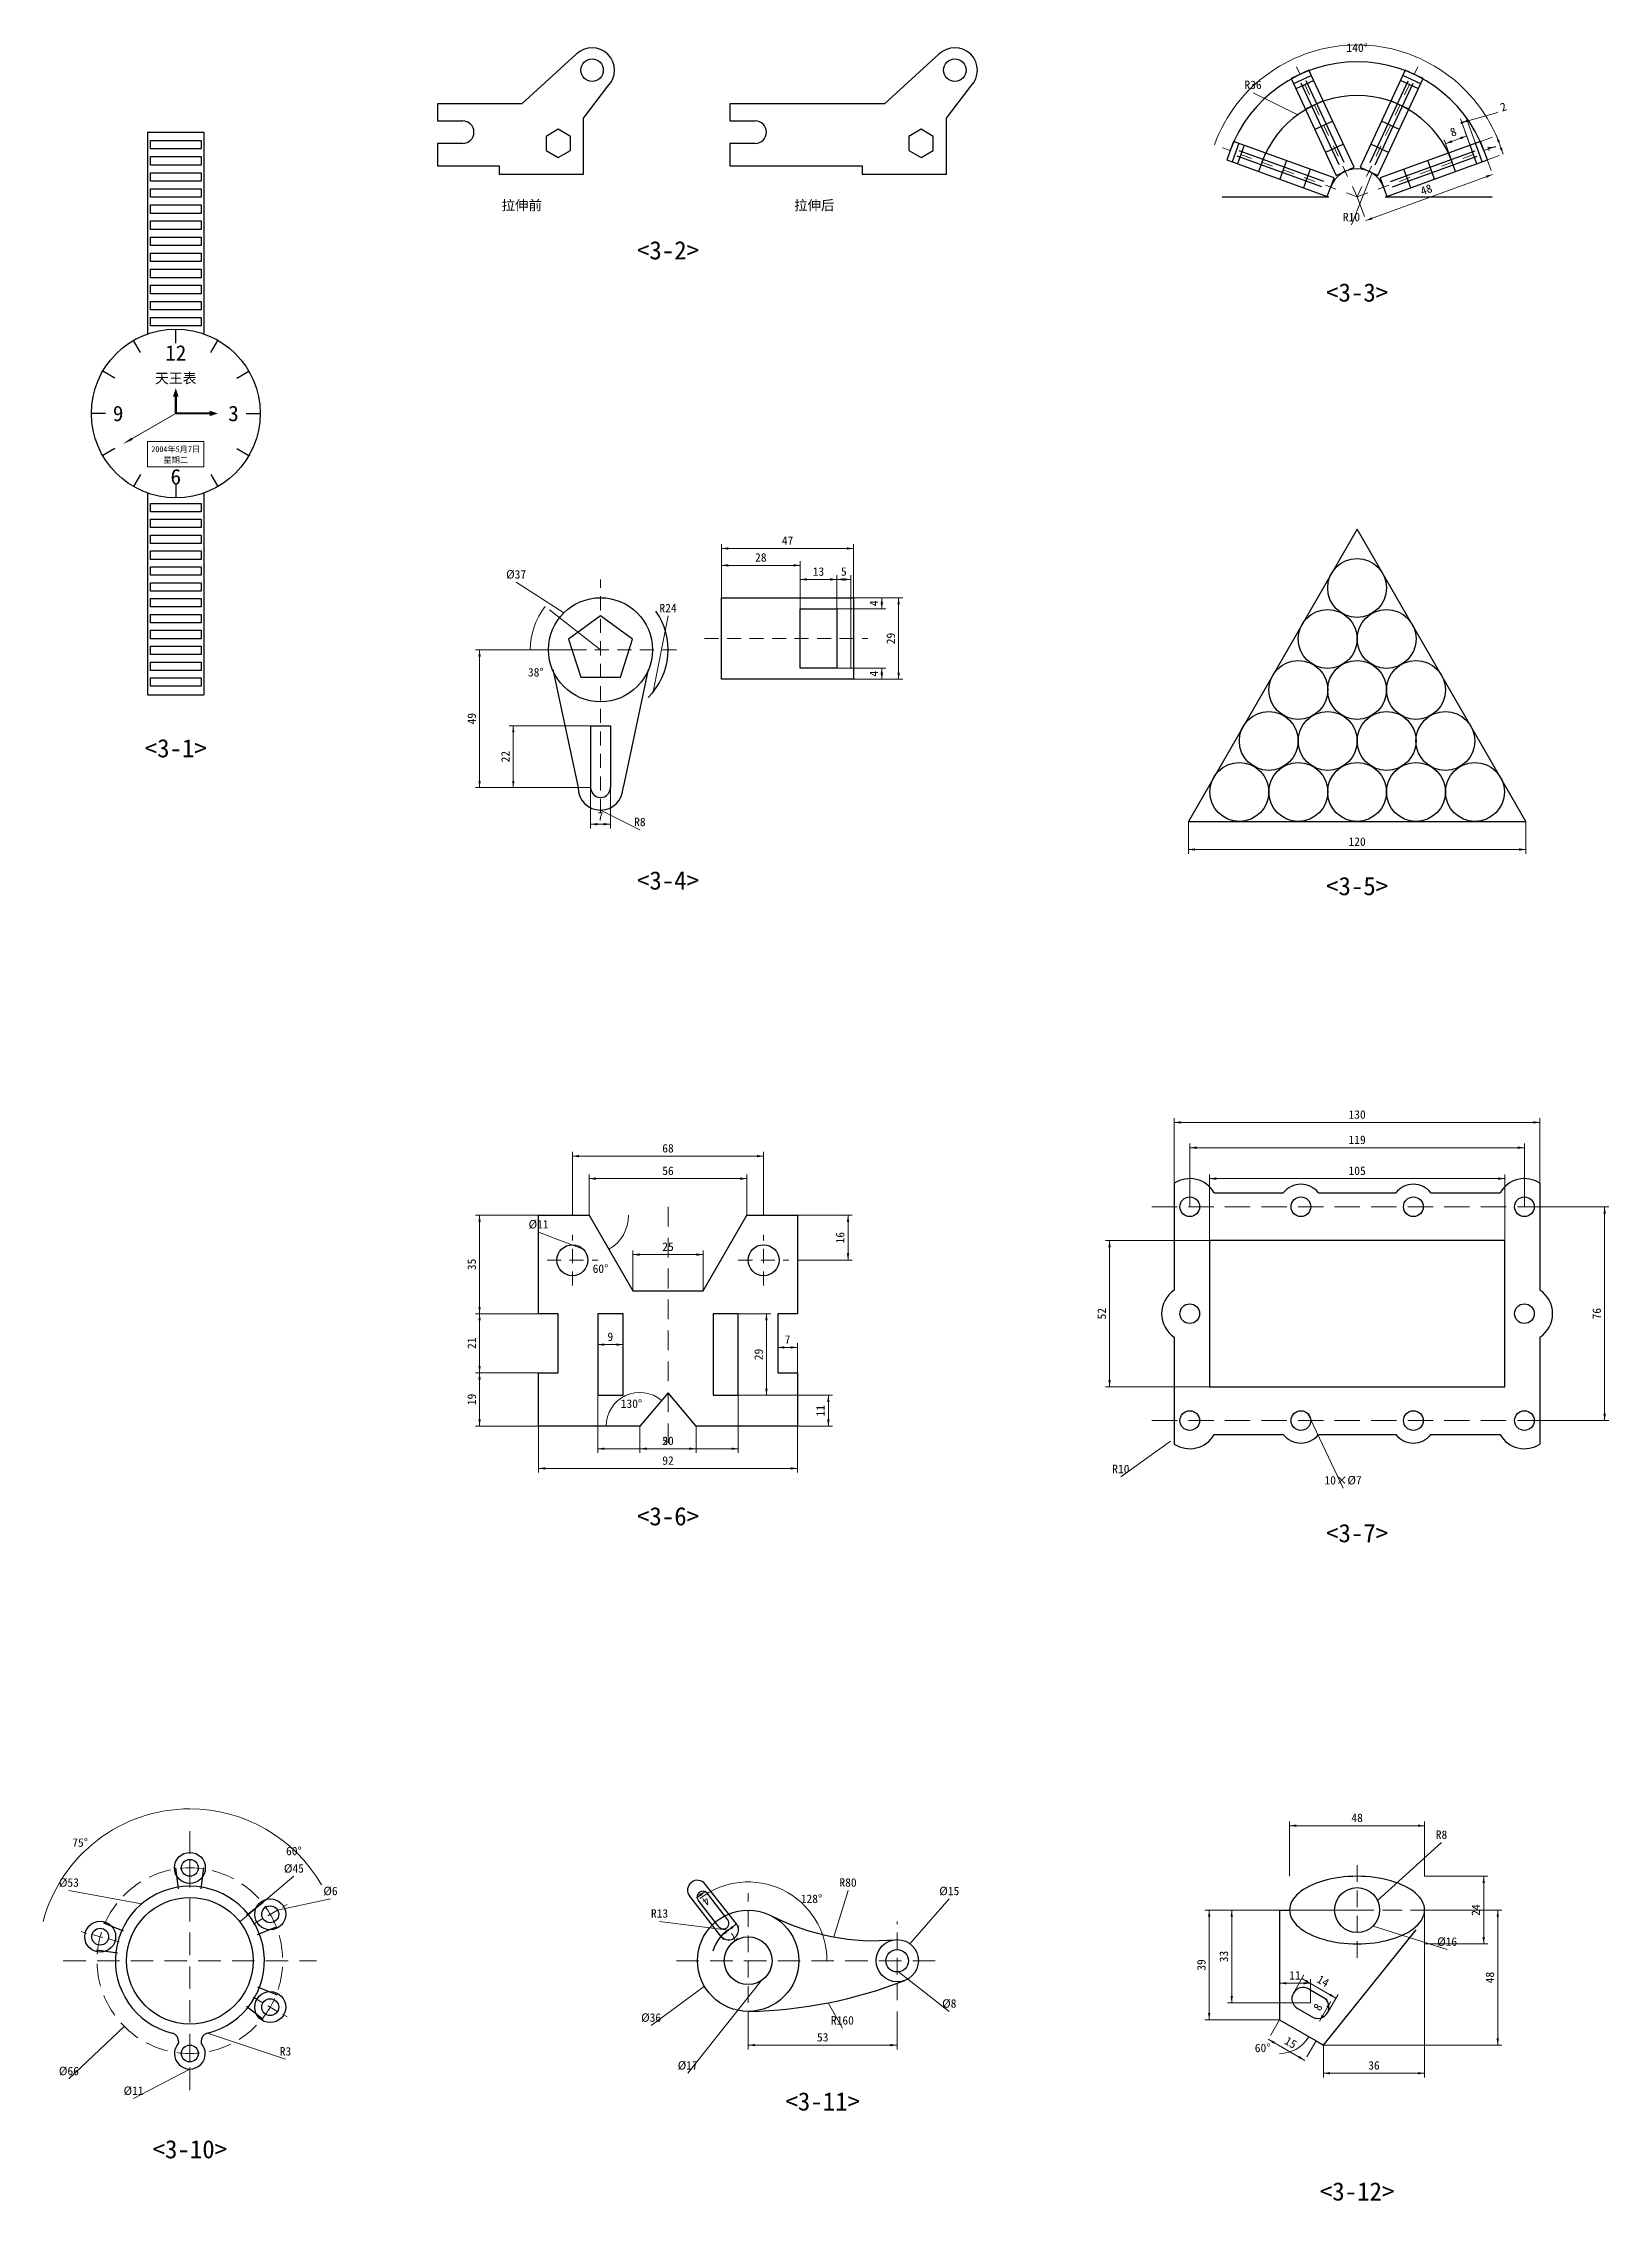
# Model space of a CAD drawing. Header units: millimetres. Extents: x -77 to 480, y -635 to 132.
import ezdxf
from ezdxf.enums import TextEntityAlignment as Align

# ---------------------------------------------------------------- set-up
doc = ezdxf.new("R2010")
doc.units = ezdxf.units.MM
for name, color, linetype, lineweight in [('3-1_DETAIL', 7, 'Continuous', 18), ('3-1_POINTER_FILL', 7, 'Continuous', 0), ('3-1_TEXT', 7, 'Continuous', 18), ('EX_3-10_CEN', 7, 'Continuous', 13), ('EX_3-10_DIM', 7, 'Continuous', 13), ('EX_3-10_OBJ', 7, 'Continuous', 25), ('EX_3-11_CEN', 7, 'Continuous', 13), ('EX_3-11_DIM', 7, 'Continuous', 13), ('EX_3-11_OBJ', 7, 'Continuous', 25), ('EX_3-12_CEN', 7, 'Continuous', 13), ('EX_3-12_DIM', 7, 'Continuous', 13), ('EX_3-12_OBJ', 7, 'Continuous', 25), ('EX_3-2_DIM', 7, 'Continuous', 13), ('EX_3-2_OBJ', 7, 'Continuous', 25), ('EX_3-3_CEN', 7, 'Continuous', 13), ('EX_3-3_DIM', 7, 'Continuous', 13), ('EX_3-3_OBJ', 7, 'Continuous', 25), ('EX_3-4_CEN', 7, 'Continuous', 13), ('EX_3-4_DIM', 7, 'Continuous', 13), ('EX_3-4_OBJ', 7, 'Continuous', 25), ('EX_3-5_DIM', 7, 'Continuous', 13), ('EX_3-5_OBJ', 7, 'Continuous', 25), ('EX_3-6_CEN', 7, 'Continuous', 13), ('EX_3-6_DIM', 7, 'Continuous', 13), ('EX_3-6_OBJ', 7, 'Continuous', 25), ('EX_3-7_CEN', 7, 'Continuous', 13), ('EX_3-7_DIM', 7, 'Continuous', 13), ('EX_3-7_OBJ', 7, 'Continuous', 25), ('EX_LABEL', 7, 'Continuous', 25)]:
    doc.layers.add(name, color=color, linetype=linetype, lineweight=lineweight)
doc.styles.add('CJK', font='simsun.ttc')

msp = doc.modelspace()

# ---------------------------------------------------------------- linework, layer by layer
for p, q in [((-40, 100), (-40, 28.28)), ((-40, 100), (-20, 100)), ((-20, 100), (-20, 28.28)), ((-42.5, 21.65), (-45, 25.98)), ((-30, 25), (-30, 30)), ((-17.5, 21.65), (-15, 25.98)), ((-51.65, 12.5), (-55.98, 15)), ((-8.35, 12.5), (-4.02, 15)), ((-55, 0), (-60, 0)), ((-5, 0), (0, 0)), ((-51.65, -12.5), (-55.98, -15)), ((-8.35, -12.5), (-4.02, -15)), ((-42.5, -21.65), (-45, -25.98)), ((-17.5, -21.65), (-15, -25.98)), ((-40, -28.28), (-40, -100)), ((-30, -25), (-30, -30)), ((-20, -28.28), (-20, -100)), ((-40, -100), (-20, -100))]:
    msp.add_line(p, q)
for points in [[(-39, 97), (-21, 97), (-21, 94), (-39, 94)], [(-39, 91.28), (-21, 91.28), (-21, 88.28), (-39, 88.28)], [(-39, 85.56), (-21, 85.56), (-21, 82.56), (-39, 82.56)], [(-39, 79.85), (-21, 79.85), (-21, 76.85), (-39, 76.85)], [(-39, 74.13), (-21, 74.13), (-21, 71.13), (-39, 71.13)], [(-39, 68.41), (-21, 68.41), (-21, 65.41), (-39, 65.41)], [(-39, 62.69), (-21, 62.69), (-21, 59.69), (-39, 59.69)], [(-39, 56.97), (-21, 56.97), (-21, 53.97), (-39, 53.97)], [(-39, 51.26), (-21, 51.26), (-21, 48.26), (-39, 48.26)], [(-39, 45.54), (-21, 45.54), (-21, 42.54), (-39, 42.54)], [(-39, 39.82), (-21, 39.82), (-21, 36.82), (-39, 36.82)], [(-39, 34.1), (-21, 34.1), (-21, 31.1), (-39, 31.1)], [(-20.98, -34.96), (-38.98, -34.96), (-38.98, -31.96), (-20.98, -31.96)], [(-20.98, -40.6), (-38.98, -40.6), (-38.98, -37.6), (-20.98, -37.6)], [(-20.98, -46.24), (-38.98, -46.24), (-38.98, -43.24), (-20.98, -43.24)], [(-20.98, -51.88), (-38.98, -51.88), (-38.98, -48.88), (-20.98, -48.88)], [(-20.98, -57.52), (-38.98, -57.52), (-38.98, -54.52), (-20.98, -54.52)], [(-20.98, -63.16), (-38.98, -63.16), (-38.98, -60.16), (-20.98, -60.16)], [(-20.98, -68.8), (-38.98, -68.8), (-38.98, -65.8), (-20.98, -65.8)], [(-20.98, -74.44), (-38.98, -74.44), (-38.98, -71.44), (-20.98, -71.44)], [(-20.98, -80.08), (-38.98, -80.08), (-38.98, -77.08), (-20.98, -77.08)], [(-20.98, -85.72), (-38.98, -85.72), (-38.98, -82.72), (-20.98, -82.72)], [(-20.98, -91.36), (-38.98, -91.36), (-38.98, -88.36), (-20.98, -88.36)], [(-20.98, -97), (-38.98, -97), (-38.98, -94), (-20.98, -94)]]:
    msp.add_lwpolyline(points, close=True)
for points in [[(-30, 0, 0.9, 0.9, 0), (-30, 6, 2, 0, 0), (-30, 9, 0, 0, 0)], [(-30, 0, 0.3, 0.3, 0), (-45.59, -9, 0.9, 0, 0), (-48.85, -10.88, 0, 0, 0)], [(-30, 0, 0.7, 0.7, 0), (-18, 0, 2, 0, 0), (-15, 0, 0, 0, 0)]]:
    msp.add_lwpolyline(points, format="xyseb")
msp.add_circle((-30, 0), 30)
at = {"layer": '3-1_DETAIL'}
msp.add_lwpolyline([(-40, -10), (-20, -10), (-20, -19), (-40, -19)], close=True, dxfattribs=at)
at = {"layer": '3-1_POINTER_FILL'}
for points in [[(-31, 6), (-30, 9), (-29, 6), (-30, 9)], [(-29.93, -0.13), (-45.51, -9.13), (-30.07, 0.13), (-45.66, -8.87)], [(-30.45, 0), (-30.45, 6), (-29.55, 0), (-29.55, 6)], [(-30, 0.35), (-18, 0.35), (-30, -0.35), (-18, -0.35)], [(-18, 1), (-15, 0), (-18, -1), (-15, 0)], [(-45.36, -9.39), (-48.85, -10.88), (-45.81, -8.61), (-48.85, -10.88)]]:
    msp.add_solid(points, dxfattribs=at)
at = {"layer": 'EX_3-10_CEN'}
for p, q in [((-25, -512), (-25, -504)), ((-25, -512), (-25, -510)), ((-25, -518), (-25, -514)), ((-25, -524), (-25, -516)), ((-25, -524), (-25, -520)), ((-25, -536), (-25, -528)), ((-2.48, -537), (0.98, -535)), ((2.71, -534), (6.18, -532)), ((7.91, -531), (9.64, -530)), ((-61.71, -540.16), (-63.64, -539.65)), ((-55.91, -541.72), (-59.77, -540.68)), ((-50.11, -543.27), (-53.98, -542.24)), ((-25, -548), (-25, -540)), ((-70, -550), (-62, -550)), ((-58, -550), (-50, -550)), ((-46, -550), (-38, -550)), ((-34, -550), (-26, -550)), ((-25, -560), (-25, -552)), ((-22, -550), (-14, -550)), ((-10, -550), (-2, -550)), ((2, -550), (10, -550)), ((14, -550), (20, -550)), ((-25, -572), (-25, -564)), ((-2.48, -563), (0.98, -565)), ((2.71, -566), (6.18, -568)), ((7.91, -569), (9.64, -570)), ((-25, -576), (-25, -580)), ((-25, -584), (-25, -576)), ((-25, -582), (-25, -586)), ((-25, -588), (-25, -590)), ((-25, -596), (-25, -588))]:
    msp.add_line(p, q, dxfattribs=at)
for start, end in [(102, 116), (82, 96), (62, 76), (122, 136), (42, 56), (142, 156), (22, 36), (162, 176), (2, 16), (182, 196), (342, 356), (202, 216), (322, 336), (222, 236), (302, 316), (242, 256), (262, 276), (282, 296)]:
    msp.add_arc((-25, -550), 33, start, end, dxfattribs=at)
at = {"layer": 'EX_3-10_DIM'}
for p, q in [((-7.24, -536.19), (12, -520)), ((-42.16, -529.81), (-68, -525)), ((6.19, -532.02), (25, -528)), ((-48.33, -573.33), (-68, -592)), ((-18.71, -575.74), (9, -585)), ((-25, -588.5), (-45, -599))]:
    msp.add_line(p, q, dxfattribs=at)
for start, end in [(90, 165), (30, 90)]:
    msp.add_arc((-25, -550), 54, start, end, dxfattribs=at)
at = {"layer": 'EX_3-10_OBJ'}
for p, q in [((-29, -524.5), (-30, -517)), ((-21, -524.5), (-20, -517)), ((-4.92, -533.79), (1.08, -529.17)), ((-48.6, -539.54), (-55.58, -536.63)), ((-0.92, -540.71), (6.08, -537.83)), ((-50.67, -547.26), (-58.17, -546.29)), ((-0.92, -559.29), (6.08, -562.17)), ((-4.92, -566.21), (1.08, -570.83)), ((-29, -578.66), (-29, -579.23)), ((-21, -578.66), (-21, -579.23))]:
    msp.add_line(p, q, dxfattribs=at)
for centre, radius in [((-25, -517), 5.5), ((-25, -517), 3), ((-25, -550), 22.5), ((3.58, -533.5), 5.5), ((-56.88, -541.46), 5.5), ((3.58, -533.5), 3), ((-56.88, -541.46), 3), ((3.58, -566.5), 5.5), ((3.58, -566.5), 3), ((-25, -583), 3)]:
    msp.add_circle(centre, radius, dxfattribs=at)
for centre, radius, start, end in [((-25, -550), 26.5, -76.27346, 256.27346), ((-32, -578.66), 3, 0, 76.27346), ((-25, -583), 5.5, 136.65824, 403.34176), ((-18, -578.66), 3, 103.72654, 180)]:
    msp.add_arc(centre, radius, start, end, dxfattribs=at)
at = {"layer": 'EX_3-11_CEN'}
for p, q in [((173.5, -529), (173.5, -526)), ((173.5, -538), (173.5, -532)), ((226.5, -537), (226.5, -536)), ((173.5, -547), (173.5, -541)), ((226.5, -546), (226.5, -540)), ((148, -550), (156, -550)), ((160, -550), (168, -550)), ((172, -550), (180, -550)), ((173.5, -556), (173.5, -550)), ((184, -550), (192, -550)), ((196, -550), (204, -550)), ((208, -550), (216, -550)), ((220, -550), (228, -550)), ((226.5, -555), (226.5, -549)), ((232, -550), (240, -550)), ((173.5, -565), (173.5, -559)), ((226.5, -564), (226.5, -558)), ((173.5, -574), (173.5, -568))]:
    msp.add_line(p, q, dxfattribs=at)
at = {"layer": 'EX_3-11_DIM'}
for p, q in [((158.27, -525.25), (155.11, -527.72)), ((159.42, -533.23), (156.04, -528.9)), ((162.58, -530.77), (159.19, -526.43)), ((203.9, -541.56), (209, -525)), ((231, -544), (245, -528)), ((166.37, -539.13), (142, -536)), ((158.24, -534.15), (164.71, -542.43)), ((163.76, -529.85), (170.22, -538.12)), ((169.3, -536.94), (163.78, -541.25)), ((157.93, -559.04), (139, -573)), ((178.1, -557.15), (152, -590)), ((227, -553.97), (245, -568)), ((201.99, -564.96), (207, -574)), ((173.5, -568), (173.5, -581.5)), ((226.5, -568), (226.5, -581.5)), ((173.5, -580), (226.5, -580))]:
    msp.add_line(p, q, dxfattribs=at)
msp.add_arc((173.5, -550), 28, 0, 128, dxfattribs=at)
for points in [[(155.11, -527.72), (157.27, -526.57), (156.74, -525.9)], [(158.27, -525.25), (156.11, -526.4), (156.64, -527.07)], [(163.78, -541.25), (165.94, -540.1), (165.41, -539.43)], [(169.3, -536.94), (167.15, -538.08), (167.67, -538.75)], [(173.5, -580), (175.9, -580.42), (175.9, -579.58)], [(226.5, -580), (224.1, -579.58), (224.1, -580.42)]]:
    msp.add_solid(points, dxfattribs=at)
at = {"layer": 'EX_3-11_OBJ'}
for p, q in [((163.78, -541.25), (152.7, -527.06)), ((163.12, -537.96), (155.73, -528.5)), ((169.3, -536.94), (158.22, -522.75)), ((166.27, -535.5), (158.88, -526.04))]:
    msp.add_line(p, q, dxfattribs=at)
for centre, radius in [((173.5, -550), 18), ((173.5, -550), 8.5), ((226.5, -550), 7.5), ((226.5, -550), 4)]:
    msp.add_circle(centre, radius, dxfattribs=at)
for centre, radius, start, end in [((155.46, -524.91), 3.5, 38, 218), ((157.31, -527.27), 2, 38, 218), ((164.69, -536.73), 2, 218, 398), ((218.38, -462.88), 80, -117.25221, -84.672), ((173.5, -550), 13, 115, 165), ((166.54, -539.09), 3.5, 218, 398), ((170.83, -408.03), 160, -88.92174, -68.58851)]:
    msp.add_arc(centre, radius, start, end, dxfattribs=at)
at = {"layer": 'EX_3-12_CEN'}
for p, q in [((390, -522), (390, -516)), ((390, -531), (390, -525)), ((359, -532), (366, -532)), ((369, -532), (376, -532)), ((379, -532), (386, -532)), ((389, -532), (396, -532)), ((390, -540), (390, -534)), ((399, -532), (406, -532)), ((409, -532), (416, -532)), ((419, -532), (421, -532)), ((390, -549), (390, -543))]:
    msp.add_line(p, q, dxfattribs=at)
at = {"layer": 'EX_3-12_DIM'}
for p, q in [((366, -520), (366, -500.5)), ((366, -502), (414, -502)), ((414, -520), (414, -500.5)), ((397.24, -528.59), (420, -508)), ((414, -520), (436.5, -520)), ((435, -544), (435, -520)), ((362.41, -532), (335.91, -532)), ((337.41, -571), (337.41, -532)), ((390, -532), (343.91, -532)), ((345.41, -565), (345.41, -532)), ((414, -532), (441.5, -532)), ((414, -532), (414, -591.5)), ((440, -580), (440, -532)), ((395.66, -537.66), (422, -546)), ((414, -544), (436.5, -544)), ((362.41, -565), (362.41, -556.5)), ((362.41, -558), (373.41, -558)), ((367.35, -561.5), (371.1, -555)), ((370.35, -556.3), (382.47, -563.3)), ((373.41, -565), (373.41, -556.5)), ((373.41, -565), (343.91, -565)), ((375.41, -561.54), (379.31, -563.79)), ((376.61, -571.46), (380.61, -564.54)), ((379.47, -568.5), (383.22, -562)), ((362.41, -571), (335.91, -571)), ((362.41, -571), (359.16, -576.63)), ((371.41, -568.46), (375.31, -570.71)), ((358.41, -577.93), (371.4, -585.43)), ((375.4, -578.5), (372.15, -584.13)), ((378, -580), (441.5, -580)), ((378, -580), (378, -591.5)), ((378, -590), (414, -590))]:
    msp.add_line(p, q, dxfattribs=at)
msp.add_arc((362.41, -571), 12, 270, 330, dxfattribs=at)
for points in [[(366, -502), (368.4, -502.43), (368.4, -501.57)], [(414, -502), (411.6, -501.57), (411.6, -502.43)], [(435, -520), (434.57, -522.4), (435.43, -522.4)], [(337.41, -532), (336.99, -534.4), (337.84, -534.4)], [(345.41, -532), (344.99, -534.4), (345.84, -534.4)], [(440, -532), (439.57, -534.4), (440.43, -534.4)], [(435, -544), (435.43, -541.6), (434.57, -541.6)], [(362.41, -558), (364.81, -558.42), (364.81, -557.58)], [(370.35, -556.3), (372.22, -557.87), (372.64, -557.14)], [(373.41, -558), (371.01, -557.58), (371.01, -558.42)], [(345.41, -565), (345.84, -562.6), (344.99, -562.6)], [(380.61, -564.54), (379.04, -566.4), (379.78, -566.83)], [(382.47, -563.3), (380.61, -561.74), (380.18, -562.47)], [(337.41, -571), (337.84, -568.6), (336.99, -568.6)], [(376.61, -571.46), (378.18, -569.6), (377.44, -569.17)], [(358.41, -577.93), (360.28, -579.5), (360.7, -578.76)], [(440, -580), (440.43, -577.6), (439.57, -577.6)], [(371.4, -585.43), (369.54, -583.86), (369.11, -584.6)], [(378, -590), (380.4, -590.42), (380.4, -589.58)], [(414, -590), (411.6, -589.58), (411.6, -590.42)]]:
    msp.add_solid(points, dxfattribs=at)
at = {"layer": 'EX_3-12_OBJ'}
for p, q in [((362.41, -532), (366, -532)), ((362.41, -532), (362.41, -571)), ((378, -580), (411, -539)), ((368.81, -566.96), (374.01, -569.96)), ((372.81, -560.04), (378.01, -563.04)), ((362.41, -571), (375.4, -578.5)), ((375.4, -578.5), (378, -580))]:
    msp.add_line(p, q, dxfattribs=at)
msp.add_lwpolyline([(414, -532), (413.95, -531.22), (413.79, -530.43), (413.54, -529.66), (413.18, -528.89), (412.73, -528.14), (412.17, -527.41), (411.52, -526.69), (410.78, -526), (409.96, -525.33), (409.04, -524.69), (408.04, -524.09), (406.97, -523.51), (405.82, -522.98), (404.61, -522.48), (403.33, -522.02), (402, -521.61), (400.61, -521.24), (399.18, -520.91), (397.71, -520.64), (396.21, -520.41), (394.68, -520.23), (393.13, -520.1), (391.57, -520.03), (390, -520), (388.43, -520.03), (386.87, -520.1), (385.32, -520.23), (383.79, -520.41), (382.29, -520.64), (380.82, -520.91), (379.39, -521.24), (378, -521.61), (376.67, -522.02), (375.39, -522.48), (374.18, -522.98), (373.03, -523.51), (371.96, -524.09), (370.96, -524.69), (370.04, -525.33), (369.22, -526), (368.48, -526.69), (367.83, -527.41), (367.27, -528.14), (366.82, -528.89), (366.46, -529.66), (366.21, -530.43), (366.05, -531.22), (366, -532), (366.05, -532.78), (366.21, -533.57), (366.46, -534.34), (366.82, -535.11), (367.27, -535.86), (367.83, -536.59), (368.48, -537.31), (369.22, -538), (370.04, -538.67), (370.96, -539.31), (371.96, -539.91), (373.03, -540.49), (374.18, -541.02), (375.39, -541.52), (376.67, -541.98), (378, -542.39), (379.39, -542.76), (380.82, -543.09), (382.29, -543.36), (383.79, -543.59), (385.32, -543.77), (386.87, -543.9), (388.43, -543.97), (390, -544), (391.57, -543.97), (393.13, -543.9), (394.68, -543.77), (396.21, -543.59), (397.71, -543.36), (399.18, -543.09), (400.61, -542.76), (402, -542.39), (403.33, -541.98), (404.61, -541.52), (405.82, -541.02), (406.97, -540.49), (408.04, -539.91), (409.04, -539.31), (409.96, -538.67), (410.78, -538), (411.52, -537.31), (412.17, -536.59), (412.73, -535.86), (413.18, -535.11), (413.54, -534.34), (413.79, -533.57), (413.95, -532.78)], close=True, dxfattribs=at)
msp.add_circle((390, -532), 8, dxfattribs=at)
for centre, start, end in [((370.81, -563.5), 60, 240), ((376.01, -566.5), -120, 60)]:
    msp.add_arc(centre, 4, start, end, dxfattribs=at)
at = {"layer": 'EX_3-2_OBJ'}
for p, q in [((72, 96), (63, 96)), ((63, 96), (63, 88)), ((176, 96), (167, 96)), ((167, 96), (167, 88))]:
    msp.add_line(p, q, dxfattribs=at)
for points in [[(112.34, 127.66), (93, 110), (63, 110), (63, 104), (72, 104)], [(241.34, 127.66), (222, 110), (167, 110), (167, 104), (176, 104)], [(63, 88), (85, 88), (85, 85), (115, 85), (115, 105), (123.66, 116.34)], [(167, 88), (214, 88), (214, 85), (244, 85), (244, 105), (252.66, 116.34)]]:
    msp.add_lwpolyline(points, dxfattribs=at)
for points in [[(110.33, 98.5), (106, 101), (101.67, 98.5), (101.67, 93.5), (106, 91), (110.33, 93.5)], [(239.33, 98.5), (235, 101), (230.67, 98.5), (230.67, 93.5), (235, 91), (239.33, 93.5)]]:
    msp.add_lwpolyline(points, close=True, dxfattribs=at)
for centre in [(118, 122), (247, 122)]:
    msp.add_circle(centre, 4, dxfattribs=at)
for centre, radius, start, end in [((118, 122), 8, -45, 135), ((247, 122), 8, -45, 135), ((72, 100), 4, -90, 90), ((176, 100), 4, -90, 90)]:
    msp.add_arc(centre, radius, start, end, dxfattribs=at)
at = {"layer": 'EX_3-3_CEN'}
for p, q in [((369.71, 120.5), (368.45, 123.22)), ((410.29, 120.5), (411.55, 123.22)), ((373.1, 113.25), (371.4, 116.88)), ((406.9, 113.25), (408.6, 116.88)), ((376.48, 106), (374.79, 109.63)), ((403.52, 106), (405.21, 109.63)), ((379.86, 98.75), (378.17, 102.38)), ((400.14, 98.75), (401.83, 102.38)), ((344.89, 93.42), (342.08, 94.44)), ((352.41, 90.68), (348.65, 92.05)), ((383.24, 91.5), (381.55, 95.13)), ((396.76, 91.5), (398.45, 95.13)), ((427.59, 90.68), (431.35, 92.05)), ((435.11, 93.42), (437.92, 94.44)), ((359.93, 87.94), (356.17, 89.31)), ((367.45, 85.21), (363.69, 86.58)), ((386.62, 84.25), (384.93, 87.88)), ((393.38, 84.25), (395.07, 87.88)), ((412.55, 85.21), (416.31, 86.58)), ((420.07, 87.94), (423.83, 89.31)), ((374.96, 82.47), (371.21, 83.84)), ((382.48, 79.74), (378.72, 81.1)), ((390, 77), (386.24, 78.37)), ((390, 77), (388.31, 80.63)), ((390, 77), (391.69, 80.63)), ((390, 77), (393.76, 78.37)), ((397.52, 79.74), (401.28, 81.1)), ((405.04, 82.47), (408.79, 83.84))]:
    msp.add_line(p, q, dxfattribs=at)
at = {"layer": 'EX_3-3_DIM'}
for p, q in [((368.89, 106.16), (353, 114)), ((431.35, 92.05), (426.73, 104.73)), ((427.24, 103.33), (429.12, 104.01)), ((428.18, 103.67), (440, 107)), ((431.35, 92.05), (428.44, 100.04)), ((433.23, 92.73), (428.61, 105.42)), ((423.83, 89.31), (420.92, 97.3)), ((421.43, 95.89), (428.95, 98.63)), ((432.97, 96.36), (438.14, 98.24)), ((435.11, 93.42), (437.67, 86.37)), ((441.94, 92.18), (439.55, 98.76)), ((395.3, 85.48), (388, 67)), ((393.08, 68.54), (438.18, 84.96)), ((435.36, 89.79), (440.53, 91.67)), ((390, 77), (392.57, 69.95))]:
    msp.add_line(p, q, dxfattribs=at)
msp.add_arc((390, 77), 54, 20, 160, dxfattribs=at)
for points in [[(429.12, 104.01), (426.72, 103.59), (427.01, 102.79)], [(427.24, 103.33), (429.64, 103.75), (429.35, 104.55)], [(421.43, 95.89), (423.84, 96.31), (423.54, 97.11)], [(428.95, 98.63), (426.55, 98.21), (426.84, 97.41)], [(439.55, 98.76), (439.97, 96.36), (440.77, 96.65)], [(441.94, 92.18), (441.52, 94.58), (440.72, 94.29)], [(438.18, 84.96), (435.78, 84.54), (436.07, 83.74)], [(393.08, 68.54), (395.48, 68.96), (395.19, 69.76)]]:
    msp.add_solid(points, dxfattribs=at)
at = {"layer": 'EX_3-3_OBJ'}
for p, q in [((373.73, 120.17), (367.39, 117.21)), ((374.58, 118.36), (368.23, 115.4)), ((383.6, 88.36), (370.08, 117.36)), ((385.41, 89.2), (371.89, 118.21)), ((394.59, 89.2), (408.11, 118.21)), ((396.4, 88.36), (409.92, 117.36)), ((411.77, 115.4), (405.42, 118.36)), ((412.61, 117.21), (406.27, 120.17)), ((377.96, 111.11), (371.61, 108.15)), ((408.39, 108.15), (402.04, 111.11)), ((381.34, 103.86), (374.99, 100.9)), ((405.01, 100.9), (398.66, 103.86)), ((347.97, 96.02), (345.58, 89.44)), ((349.85, 95.34), (347.46, 88.76)), ((378.13, 82.39), (348.06, 93.33)), ((357.37, 92.6), (354.97, 86.02)), ((385.14, 95.7), (378.8, 92.74)), ((401.2, 92.74), (394.86, 95.7)), ((401.87, 82.39), (431.94, 93.33)), ((425.03, 86.02), (422.63, 92.6)), ((432.54, 88.76), (430.15, 95.34)), ((434.42, 89.44), (432.03, 96.02)), ((377.44, 80.51), (347.37, 91.45)), ((364.89, 89.87), (362.49, 83.29)), ((373.34, 86.79), (370.95, 80.21)), ((402.56, 80.51), (432.63, 91.45)), ((409.05, 80.21), (406.66, 86.79)), ((417.51, 83.29), (415.11, 89.87)), ((342, 77), (380, 77)), ((400, 77), (438, 77))]:
    msp.add_line(p, q, dxfattribs=at)
for points in [[(388.95, 87.54), (372.89, 121.98), (366.54, 119.02), (382.6, 84.58)], [(397.4, 84.58), (413.46, 119.02), (407.11, 121.98), (391.05, 87.54)], [(381.8, 83.71), (346.09, 96.71), (343.7, 90.13), (379.41, 77.13)], [(400.59, 77.13), (436.3, 90.13), (433.91, 96.71), (398.2, 83.71)]]:
    msp.add_lwpolyline(points, close=True, dxfattribs=at)
for radius in [48, 36, 10]:
    msp.add_arc((390, 77), radius, 20, 160, dxfattribs=at)
at = {"layer": 'EX_3-4_CEN'}
for p, q in [((121, -62), (121, -59)), ((121, -70), (121, -65)), ((121, -84), (102.88, -69.84)), ((121, -78), (121, -73)), ((210, -69.5), (210, -90.5)), ((95, -84), (100, -84)), ((103, -84), (108, -84)), ((111, -84), (116, -84)), ((119, -84), (124, -84)), ((121, -86), (121, -81)), ((127, -84), (132, -84)), ((135, -84), (140, -84)), ((143, -84), (148, -84)), ((158, -80), (163, -80)), ((166, -80), (171, -80)), ((174, -80), (179, -80)), ((182, -80), (187, -80)), ((190, -80), (195, -80)), ((198, -80), (203, -80)), ((206, -80), (211, -80)), ((214, -80), (216, -80)), ((121, -94), (121, -89)), ((121, -102), (121, -97)), ((121, -110), (121, -105)), ((121, -118), (121, -113)), ((121, -126), (121, -121)), ((121, -134), (121, -129)), ((121, -142), (121, -137))]:
    msp.add_line(p, q, dxfattribs=at)
at = {"layer": 'EX_3-4_DIM'}
for p, q in [((164, -65.5), (164, -46.5)), ((164, -48), (211, -48)), ((164, -65.5), (164, -52.5)), ((192, -65.5), (192, -52.5)), ((211, -65.5), (211, -46.5)), ((107.92, -70.92), (91, -60)), ((164, -54), (192, -54)), ((192, -69.5), (192, -57.5)), ((192, -59), (205, -59)), ((205, -69.5), (205, -57.5)), ((205, -69.5), (205, -57.5)), ((205, -59), (210, -59)), ((210, -69.5), (210, -57.5)), ((205, -65.5), (222.5, -65.5)), ((211, -65.5), (228.5, -65.5)), ((221, -69.5), (221, -65.5)), ((227, -94.5), (227, -65.5)), ((139.74, -98.99), (145, -72)), ((205, -69.5), (222.5, -69.5)), ((113, -84), (76.5, -84)), ((78, -133), (78, -84)), ((205, -90.5), (222.5, -90.5)), ((221, -94.5), (221, -90.5)), ((205, -94.5), (222.5, -94.5)), ((211, -94.5), (228.5, -94.5)), ((117.5, -111), (88.5, -111)), ((90, -133), (90, -111)), ((113, -133), (76.5, -133)), ((117.5, -133), (88.5, -133)), ((117.5, -133), (117.5, -147.5)), ((124.5, -133), (124.5, -147.5)), ((121, -141), (135, -148)), ((117.5, -146), (124.5, -146))]:
    msp.add_line(p, q, dxfattribs=at)
msp.add_arc((121, -84), 25, 142, 180, dxfattribs=at)
for points in [[(164, -48), (166.4, -48.42), (166.4, -47.58)], [(164, -54), (166.4, -54.42), (166.4, -53.58)], [(192, -54), (189.6, -53.58), (189.6, -54.42)], [(211, -48), (208.6, -47.58), (208.6, -48.42)], [(192, -59), (194.4, -59.42), (194.4, -58.58)], [(205, -59), (202.6, -58.58), (202.6, -59.42)], [(205, -59), (207.4, -59.42), (207.4, -58.58)], [(210, -59), (207.6, -58.58), (207.6, -59.42)], [(221, -65.5), (220.57, -67.9), (221.43, -67.9)], [(221, -69.5), (221.43, -67.1), (220.57, -67.1)], [(227, -65.5), (226.57, -67.9), (227.43, -67.9)], [(78, -84), (77.58, -86.4), (78.42, -86.4)], [(221, -90.5), (220.57, -92.9), (221.43, -92.9)], [(221, -94.5), (221.43, -92.1), (220.57, -92.1)], [(227, -94.5), (227.43, -92.1), (226.57, -92.1)], [(90, -111), (89.58, -113.4), (90.42, -113.4)], [(78, -133), (78.42, -130.6), (77.58, -130.6)], [(90, -133), (90.42, -130.6), (89.58, -130.6)], [(117.5, -146), (119.9, -146.43), (119.9, -145.57)], [(124.5, -146), (122.1, -145.57), (122.1, -146.43)]]:
    msp.add_solid(points, dxfattribs=at)
at = {"layer": 'EX_3-4_OBJ'}
for p, q in [((104, -91), (113, -133)), ((138, -91), (129, -133)), ((117.5, -111), (117.5, -133))]:
    msp.add_line(p, q, dxfattribs=at)
for points in [[(164, -65.5), (211, -65.5), (211, -94.5), (164, -94.5)], [(121, -72), (109.59, -80.29), (113.95, -93.71), (128.05, -93.71), (132.41, -80.29)], [(192, -69.5), (205, -69.5), (205, -90.5), (192, -90.5)]]:
    msp.add_lwpolyline(points, close=True, dxfattribs=at)
msp.add_lwpolyline([(117.5, -111), (124.5, -111), (124.5, -133)], dxfattribs=at)
msp.add_circle((121, -84), 18.5, dxfattribs=at)
for centre, radius, start, end in [((121, -84), 24, -45, 35), ((121, -133), 8, 180, 360), ((121, -133), 3.5, 180, 360)]:
    msp.add_arc(centre, radius, start, end, dxfattribs=at)
at = {"layer": 'EX_3-5_DIM'}
for p, q in [((330, -145), (330, -156.5)), ((450, -145), (450, -156.5)), ((330, -155), (450, -155))]:
    msp.add_line(p, q, dxfattribs=at)
for points in [[(330, -155), (332.4, -155.43), (332.4, -154.57)], [(450, -155), (447.6, -154.57), (447.6, -155.43)]]:
    msp.add_solid(points, dxfattribs=at)
at = {"layer": 'EX_3-5_OBJ'}
msp.add_lwpolyline([(330, -145), (450, -145), (390, -41.08)], close=True, dxfattribs=at)
for centre in [(390, -62.01), (379.53, -80.14), (400.47, -80.14), (369.07, -98.27), (390, -98.27), (410.93, -98.27), (358.6, -116.4), (379.53, -116.4), (400.47, -116.4), (421.4, -116.4), (348.13, -134.53), (369.07, -134.53), (390, -134.53), (410.93, -134.53), (431.87, -134.53)]:
    msp.add_circle(centre, 10.47, dxfattribs=at)
at = {"layer": 'EX_3-6_CEN'}
for p, q in [((145, -289), (145, -282)), ((111, -294), (111, -292)), ((111, -302), (111, -297)), ((145, -300), (145, -293)), ((179, -294), (179, -292)), ((179, -302), (179, -297)), ((102, -301), (107, -301)), ((110, -301), (115, -301)), ((111, -310), (111, -305)), ((118, -301), (120, -301)), ((145, -311), (145, -304)), ((170, -301), (175, -301)), ((178, -301), (183, -301)), ((179, -310), (179, -305)), ((186, -301), (188, -301)), ((145, -322), (145, -315)), ((145, -333), (145, -326)), ((145, -344), (145, -337)), ((145, -355), (145, -348)), ((145, -366), (145, -359))]:
    msp.add_line(p, q, dxfattribs=at)
at = {"layer": 'EX_3-6_DIM'}
for p, q in [((111, -285), (111, -262.5)), ((111, -264), (179, -264)), ((179, -285), (179, -262.5)), ((117, -285), (117, -270.5)), ((117, -272), (173, -272)), ((173, -285), (173, -270.5)), ((99, -285), (76.5, -285)), ((78, -320), (78, -285)), ((114.89, -297.11), (99, -291)), ((191, -285), (210.5, -285)), ((209, -301), (209, -285)), ((132.5, -311.85), (132.5, -297.5)), ((132.5, -299), (157.5, -299)), ((157.5, -311.85), (157.5, -297.5)), ((191, -301), (210.5, -301)), ((99, -320), (76.5, -320)), ((99, -320), (76.5, -320)), ((78, -341), (78, -320)), ((120, -321), (120, -332.5)), ((129, -321), (129, -332.5)), ((170, -320), (181.5, -320)), ((180, -349), (180, -320)), ((120, -331), (129, -331)), ((184, -341), (184, -330.5)), ((184, -332), (191, -332)), ((191, -341), (191, -330.5)), ((99, -341), (76.5, -341)), ((99, -341), (76.5, -341)), ((78, -360), (78, -341)), ((120, -349), (120, -369.5)), ((170, -349), (170, -369.5)), ((170, -349), (181.5, -349)), ((170, -349), (203.5, -349)), ((202, -360), (202, -349)), ((99, -360), (76.5, -360)), ((99, -360), (99, -376.5)), ((135, -360), (135, -369.5)), ((155, -360), (155, -369.5)), ((170, -360), (203.5, -360)), ((191, -360), (191, -376.5)), ((120, -368), (170, -368)), ((135, -368), (155, -368)), ((99, -375), (191, -375))]:
    msp.add_line(p, q, dxfattribs=at)
for centre, radius, start, end in [((117, -285), 14, 300, 360), ((135, -360), 12, 50, 180)]:
    msp.add_arc(centre, radius, start, end, dxfattribs=at)
for points in [[(111, -264), (113.4, -264.43), (113.4, -263.57)], [(179, -264), (176.6, -263.57), (176.6, -264.43)], [(117, -272), (119.4, -272.43), (119.4, -271.57)], [(173, -272), (170.6, -271.57), (170.6, -272.43)], [(78, -285), (77.58, -287.4), (78.42, -287.4)], [(209, -285), (208.57, -287.4), (209.43, -287.4)], [(132.5, -299), (134.9, -299.43), (134.9, -298.57)], [(157.5, -299), (155.1, -298.57), (155.1, -299.43)], [(209, -301), (209.43, -298.6), (208.57, -298.6)], [(78, -320), (78.42, -317.6), (77.58, -317.6)], [(78, -320), (77.58, -322.4), (78.42, -322.4)], [(180, -320), (179.57, -322.4), (180.43, -322.4)], [(120, -331), (122.4, -331.43), (122.4, -330.57)], [(129, -331), (126.6, -330.57), (126.6, -331.43)], [(184, -332), (186.4, -332.43), (186.4, -331.57)], [(191, -332), (188.6, -331.57), (188.6, -332.43)], [(78, -341), (78.42, -338.6), (77.58, -338.6)], [(78, -341), (77.58, -343.4), (78.42, -343.4)], [(180, -349), (180.43, -346.6), (179.57, -346.6)], [(202, -349), (201.57, -351.4), (202.43, -351.4)], [(78, -360), (78.42, -357.6), (77.58, -357.6)], [(202, -360), (202.43, -357.6), (201.57, -357.6)], [(120, -368), (122.4, -368.43), (122.4, -367.57)], [(135, -368), (137.4, -368.43), (137.4, -367.57)], [(155, -368), (152.6, -367.57), (152.6, -368.43)], [(170, -368), (167.6, -367.57), (167.6, -368.43)], [(99, -375), (101.4, -375.43), (101.4, -374.57)], [(191, -375), (188.6, -374.57), (188.6, -375.43)]]:
    msp.add_solid(points, dxfattribs=at)
at = {"layer": 'EX_3-6_OBJ'}
for points in [[(99, -360), (99, -341), (106, -341), (106, -320), (99, -320), (99, -285), (117, -285), (132.5, -311.85), (157.5, -311.85), (173, -285), (191, -285), (191, -320), (184, -320), (184, -341), (191, -341), (191, -360), (155, -360), (145, -348.08), (135, -360)], [(120, -349), (129, -349), (129, -320), (120, -320)], [(161, -349), (170, -349), (170, -320), (161, -320)]]:
    msp.add_lwpolyline(points, close=True, dxfattribs=at)
for centre in [(111, -301), (179, -301)]:
    msp.add_circle(centre, 5.5, dxfattribs=at)
at = {"layer": 'EX_3-7_CEN'}
for p, q in [((317, -282), (326, -282)), ((330, -282), (339, -282)), ((343, -282), (352, -282)), ((356, -282), (365, -282)), ((369, -282), (378, -282)), ((382, -282), (391, -282)), ((395, -282), (404, -282)), ((408, -282), (417, -282)), ((421, -282), (430, -282)), ((434, -282), (443, -282)), ((447, -282), (456, -282)), ((460, -282), (463, -282)), ((317, -358), (326, -358)), ((330, -358), (339, -358)), ((343, -358), (352, -358)), ((356, -358), (365, -358)), ((369, -358), (378, -358)), ((382, -358), (391, -358)), ((395, -358), (404, -358)), ((408, -358), (417, -358)), ((421, -358), (430, -358)), ((434, -358), (443, -358)), ((447, -358), (456, -358)), ((460, -358), (463, -358))]:
    msp.add_line(p, q, dxfattribs=at)
at = {"layer": 'EX_3-7_DIM'}
for p, q in [((325, -282), (325, -250.5)), ((325, -252), (455, -252)), ((455, -282), (455, -250.5)), ((330.5, -282), (330.5, -259.5)), ((449.5, -282), (449.5, -259.5)), ((330.5, -261), (449.5, -261)), ((337.5, -294), (337.5, -270.5)), ((337.5, -272), (442.5, -272)), ((442.5, -294), (442.5, -270.5)), ((455, -282), (479.5, -282)), ((478, -358), (478, -282)), ((337.5, -294), (300.5, -294)), ((302, -346), (302, -294)), ((337.5, -346), (300.5, -346)), ((372.47, -355.53), (385, -382)), ((455, -358), (479.5, -358)), ((323.7, -365.33), (306, -378))]:
    msp.add_line(p, q, dxfattribs=at)
for points in [[(325, -252), (327.4, -252.43), (327.4, -251.57)], [(455, -252), (452.6, -251.57), (452.6, -252.43)], [(330.5, -261), (332.9, -261.43), (332.9, -260.57)], [(449.5, -261), (447.1, -260.57), (447.1, -261.43)], [(337.5, -272), (339.9, -272.43), (339.9, -271.57)], [(442.5, -272), (440.1, -271.57), (440.1, -272.43)], [(478, -282), (477.57, -284.4), (478.43, -284.4)], [(302, -294), (301.57, -296.4), (302.43, -296.4)], [(302, -346), (302.43, -343.6), (301.57, -343.6)], [(478, -358), (478.43, -355.6), (477.57, -355.6)]]:
    msp.add_solid(points, dxfattribs=at)
at = {"layer": 'EX_3-7_OBJ'}
for p, q in [((325, -273.65), (325, -311.65)), ((455, -273.65), (455, -311.65)), ((339.16, -277), (363.76, -277)), ((376.24, -277), (403.76, -277)), ((416.24, -277), (440.84, -277)), ((325, -328.35), (325, -366.35)), ((455, -328.35), (455, -366.35)), ((339.16, -363), (363.76, -363)), ((376.24, -363), (403.76, -363)), ((416.24, -363), (440.84, -363))]:
    msp.add_line(p, q, dxfattribs=at)
msp.add_lwpolyline([(337.5, -346), (442.5, -346), (442.5, -294), (337.5, -294)], close=True, dxfattribs=at)
for centre in [(330.5, -282), (370, -282), (410, -282), (449.5, -282), (330.5, -320), (449.5, -320), (330.5, -358), (370, -358), (410, -358), (449.5, -358)]:
    msp.add_circle(centre, 3.5, dxfattribs=at)
for centre, radius, start, end in [((330.5, -282), 10, 30, 123.36701), ((370, -282), 8, 38.68219, 141.31781), ((410, -282), 8, 38.68219, 141.31781), ((449.5, -282), 10, 56.63299, 150), ((330.5, -320), 10, 123.36701, 236.63299), ((449.5, -320), 10, 303.36701, 416.63299), ((330.5, -358), 10, 236.63299, 330), ((370, -358), 8, 218.68219, 321.31781), ((410, -358), 8, 218.68219, 321.31781), ((449.5, -358), 10, 210, 303.36701)]:
    msp.add_arc(centre, radius, start, end, dxfattribs=at)

# ---------------------------------------------------------------- texts
at = {"layer": '3-1_TEXT'}
for s, p in [('12', (-30, 21.5)), ('9', (-50.5, 0)), ('3', (-9.5, 0)), ('6', (-30, -22.5))]:
    msp.add_text(s, height=5.5, dxfattribs=at).set_placement(p, align=Align.MIDDLE_CENTER)
at = {"layer": '3-1_TEXT', "style": 'CJK'}
for s, height, p in [('天王表', 3.6, (-30, 12.5)), ('2004年5月7日', 2.1, (-30, -12.7)), ('星期二', 2.1, (-30, -16.5))]:
    msp.add_text(s, height=height, dxfattribs=at).set_placement(p, align=Align.MIDDLE_CENTER)
at = {"layer": 'EX_3-10_DIM'}
for s, p in [('75°', (-64, -508)), ('60°', (12, -511)), ('Ø53', (-68, -522.2)), ('Ø45', (12, -517.2)), ('Ø6', (25, -525.2)), ('R3', (9, -582.2)), ('Ø66', (-68, -589.2)), ('Ø11', (-45, -596.2))]:
    msp.add_text(s, height=3, dxfattribs=at).set_placement(p, align=Align.MIDDLE_CENTER)
at = {"layer": 'EX_3-11_DIM'}
for s, p in [('R80', (209, -522.2)), ('128°', (196, -528)), ('Ø15', (245, -525.2)), ('R13', (142, -533.2)), ('Ø8', (245, -565.2)), ('Ø36', (139, -570.2)), ('R160', (207, -571.2)), ('53', (200, -577.2)), ('Ø17', (152, -587.2))]:
    msp.add_text(s, height=3, dxfattribs=at).set_placement(p, align=Align.MIDDLE_CENTER)
for s, p in [('4', (158.54, -528.85)), ('7', (168.39, -541.46))]:
    msp.add_text(s, height=3, rotation=-142, dxfattribs=at).set_placement(p, align=Align.MIDDLE_CENTER)
at = {"layer": 'EX_3-12_DIM'}
for s, p in [('48', (390, -499.2)), ('R8', (420, -505.2)), ('Ø16', (422, -543.2)), ('11', (367.91, -555.2)), ('60°', (356.41, -581)), ('36', (396, -587.2))]:
    msp.add_text(s, height=3, dxfattribs=at).set_placement(p, align=Align.MIDDLE_CENTER)
for s, rotation, p in [('24', 90, (432.2, -532)), ('39', 90, (334.61, -551.5)), ('33', 90, (342.61, -548.5)), ('14', -30, (377.91, -557.21)), ('48', 90, (437.2, -556)), ('8', 60, (376.01, -566.5)), ('15', -30, (366.41, -579.08))]:
    msp.add_text(s, height=3, rotation=rotation, dxfattribs=at).set_placement(p, align=Align.MIDDLE_CENTER)
at = {"layer": 'EX_3-2_DIM', "style": 'CJK'}
for s, p in [('拉伸前', (93, 74)), ('拉伸后', (197, 74))]:
    msp.add_text(s, height=3.5, dxfattribs=at).set_placement(p, align=Align.MIDDLE_CENTER)
at = {"layer": 'EX_3-3_DIM'}
for s, p in [('140°', (390, 130)), ('R36', (353, 116.8)), ('R10', (388, 69.8))]:
    msp.add_text(s, height=3, dxfattribs=at).set_placement(p, align=Align.MIDDLE_CENTER)
for s, rotation, p in [('2', 20, (442, 109)), ('8', 20, (424.17, 100.08)), ('7', 110, (437.92, 94.44)), ('48', 20, (414.6, 79.57))]:
    msp.add_text(s, height=3, rotation=rotation, dxfattribs=at).set_placement(p, align=Align.MIDDLE_CENTER)
at = {"layer": 'EX_3-4_DIM'}
for s, p in [('47', (187.5, -45.2)), ('28', (178, -51.2)), ('Ø37', (91, -57.2)), ('13', (198.5, -56.2)), ('5', (207.5, -56.2)), ('R24', (145, -69.2)), ('38°', (98, -92)), ('7', (121, -143.2)), ('R8', (135, -145.2))]:
    msp.add_text(s, height=3, dxfattribs=at).set_placement(p, align=Align.MIDDLE_CENTER)
for s, p in [('4', (218.2, -67.5)), ('29', (224.2, -80)), ('4', (218.2, -92.5)), ('49', (75.2, -108.5)), ('22', (87.2, -122))]:
    msp.add_text(s, height=3, rotation=90, dxfattribs=at).set_placement(p, align=Align.MIDDLE_CENTER)
at = {"layer": 'EX_3-5_DIM'}
msp.add_text('120', height=3, dxfattribs=at).set_placement((390, -152.2), align=Align.MIDDLE_CENTER)
at = {"layer": 'EX_3-6_DIM'}
for s, p in [('68', (145, -261.2)), ('56', (145, -269.2)), ('Ø11', (99, -288.2)), ('25', (145, -296.2)), ('60°', (121, -304)), ('9', (124.5, -328.2)), ('7', (187.5, -329.2)), ('130°', (132, -352)), ('50', (145, -365.2)), ('20', (145, -365.2)), ('92', (145, -372.2))]:
    msp.add_text(s, height=3, dxfattribs=at).set_placement(p, align=Align.MIDDLE_CENTER)
for s, p in [('16', (206.2, -293)), ('35', (75.2, -302.5)), ('21', (75.2, -330.5)), ('29', (177.2, -334.5)), ('19', (75.2, -350.5)), ('11', (199.2, -354.5))]:
    msp.add_text(s, height=3, rotation=90, dxfattribs=at).set_placement(p, align=Align.MIDDLE_CENTER)
at = {"layer": 'EX_3-7_DIM'}
for s, p in [('130', (390, -249.2)), ('119', (390, -258.2)), ('105', (390, -269.2)), ('R10', (306, -375.2)), ('10×Ø7', (385, -379.2))]:
    msp.add_text(s, height=3, dxfattribs=at).set_placement(p, align=Align.MIDDLE_CENTER)
for s, p in [('52', (299.2, -320)), ('76', (475.2, -320))]:
    msp.add_text(s, height=3, rotation=90, dxfattribs=at).set_placement(p, align=Align.MIDDLE_CENTER)
at = {"layer": 'EX_LABEL'}
for s, p in [('<3-2>', (145, 58)), ('<3-3>', (390, 43)), ('<3-1>', (-30, -119)), ('<3-4>', (145, -166)), ('<3-5>', (390, -168)), ('<3-6>', (145, -392)), ('<3-7>', (390, -398)), ('<3-11>', (200, -600)), ('<3-10>', (-25, -617)), ('<3-12>', (390, -632))]:
    msp.add_text(s, height=6.5, dxfattribs=at).set_placement(p, align=Align.MIDDLE_CENTER)

doc.saveas('drawing.dxf')
